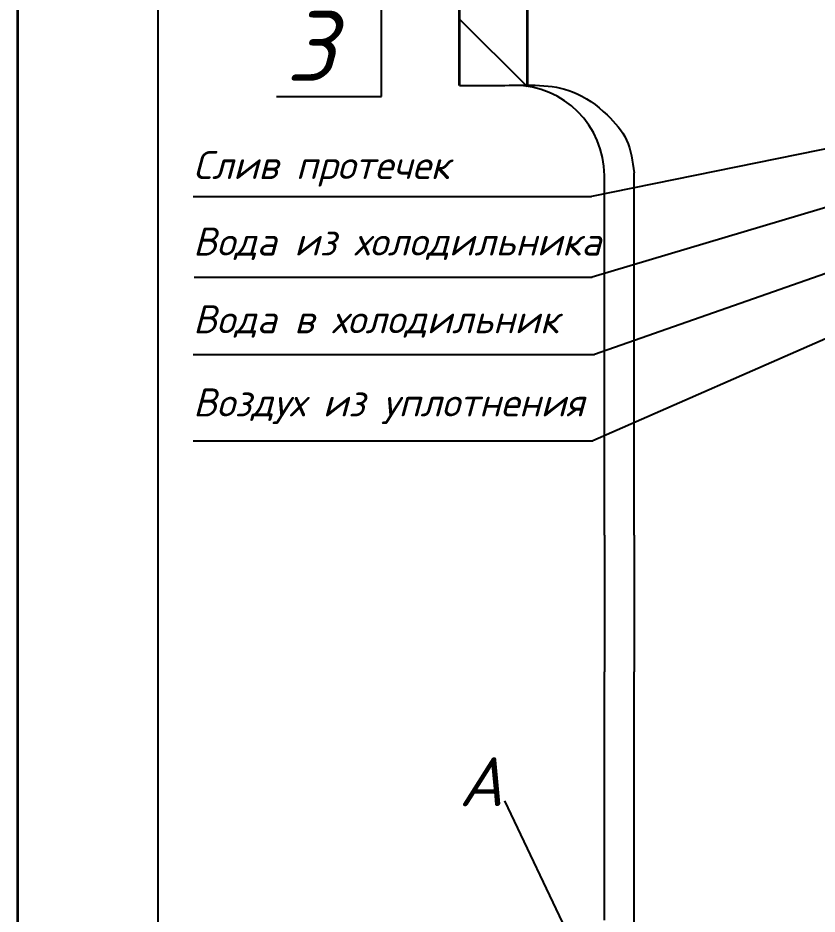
# Model space of a CAD drawing. Header units: millimetres. Extents: x 2503 to 3468, y 3317 to 4421.
# Drawn here: x 2502.8 to 2616.9, y 4023.9 to 4151.9 of the extents above; entities that cross this region are included whole.
import ezdxf

# ---------------------------------------------------------------- set-up
doc = ezdxf.new("R2010")
doc.units = ezdxf.units.MM
doc.header["$LTSCALE"] = 0.5
doc.styles.add('1', font='isocpeur.ttf', dxfattribs={"height": 5})
doc.styles.get("Standard").update_dxf_attribs({"font": 'isocpeur.ttf', "oblique": 15})

msp = doc.modelspace()

# ---------------------------------------------------------------- linework, layer by layer
at = {"lineweight": 35}
msp.add_line((2502.79, 3317.45), (2502.79, 4420.61), dxfattribs=at)
at = {"ltscale": 0.5}
for p, q in [((2522.79, 4415.61), (2522.79, 3322.45)), ((2554.72, 4140.68), (2554.72, 4165.93)), ((2539.73, 4140.68), (2554.72, 4140.68))]:
    msp.add_line(p, q, dxfattribs=at)
at = {"color": 0, "lineweight": 35}
for p, q in [((2565.86, 4142.25), (2565.86, 4199.65)), ((2575.54, 4142.3), (2575.54, 4185.13))]:
    msp.add_line(p, q, dxfattribs=at)
at = {"color": 0, "linetype": 'Continuous', "ltscale": 0.5}
msp.add_line((2575.54, 4142.04), (2565.86, 4151.72), dxfattribs=at)
at = {"color": 0, "ltscale": 0.5}
for p, q in [((2667.84, 4143.3), (2584.7, 4126.38)), ((2664.95, 4138.76), (2584.78, 4114.87)), ((2662.56, 4130.89), (2585.11, 4103.83)), ((2527.81, 4126.38), (2584.7, 4126.38)), ((2661.98, 4125.3), (2584.9, 4091.49)), ((2527.95, 4114.88), (2584.78, 4114.87)), ((2527.81, 4103.83), (2585.11, 4103.83)), ((2527.81, 4091.49), (2584.9, 4091.49)), ((2572.28, 4040.05), (2589.29, 4004.38))]:
    msp.add_line(p, q, dxfattribs=at)
at = {"color": 0}
for p, q in [((2586.53, 4106.63), (2586.53, 4129.38)), ((2590.79, 4106.63), (2590.79, 4129.78)), ((2586.53, 4078), (2586.53, 4106.63)), ((2590.79, 4078), (2590.79, 4106.63)), ((2586.53, 4078), (2586.53, 4058.5)), ((2590.79, 4078), (2590.79, 4058.5)), ((2586.53, 4023.04), (2586.53, 4058.5)), ((2590.79, 4022.64), (2590.79, 4058.5))]:
    msp.add_line(p, q, dxfattribs=at)
msp.add_arc((2573.66, 4129.38), 12.87, 0, 90, dxfattribs=at)
msp.add_spline([(2565.86, 4142.25), (2572.3, 4142.25), (2582, 4141.34), (2586.93, 4138.03), (2589.7, 4134.44), (2590.79, 4129.78)], degree=3, dxfattribs=at)

# ---------------------------------------------------------------- texts
at = {"insert": (2541.04, 4152.88), "char_height": 10, "width": 4.2839, "attachment_point": 1, "style": '1'}
msp.add_mtext('{\\fISOCPEUR|b1|i1|c204|p34;3}', dxfattribs=at)
at = {"color": 0, "ltscale": 0.5, "attachment_point": 1}
for s, insert, char_height, width in [('Слив протечек', (2527.81, 4132.88), 4, 93.8951), ('Вода из холодильника', (2527.81, 4121.95), 4, 66.3395), ('Вода в холодильник', (2527.81, 4110.85), 4, 100.5689), ('Воздух из уплотнения', (2527.81, 4098.97), 4, 115.0716), ('А', (2565.77, 4046.31), 7, 9.1281)]:
    msp.add_mtext(s, dxfattribs=dict(at, insert=insert, char_height=char_height, width=width))

doc.saveas('drawing.dxf')
